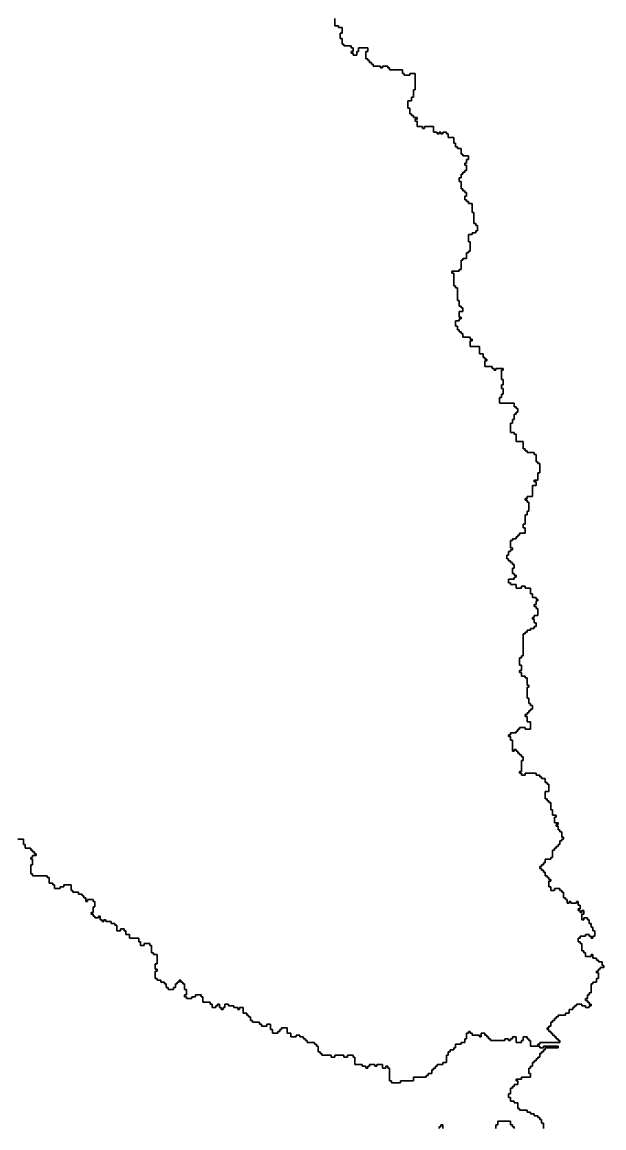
# Model space of a CAD drawing. Header units: inches. Extents: x -98695 to 376223, y 1122520 to 1501782.
# Drawn here: x 184334 to 194134, y 1212512 to 1231131 of the extents above; entities that cross this region are included whole.
import ezdxf

# ---------------------------------------------------------------- set-up
doc = ezdxf.new("R2010")
doc.units = ezdxf.units.IN
doc.header["$MEASUREMENT"] = 0
doc.layers.add('subs1', color=7, linetype='Continuous', true_color=0xc8dcf7)

msp = doc.modelspace()

# ---------------------------------------------------------------- linework, layer by layer
at = {"layer": 'subs1'}
for points in [[(189600, 1231193, 0), (189600, 1231070, 0), (189661, 1231070, 0), (189661, 1231039, 0), (189723, 1231039, 0), (189723, 1230946, 0), (189692, 1230946, 0), (189692, 1230854, 0), (189723, 1230854, 0), (189723, 1230761, 0), (189754, 1230761, 0), (189754, 1230730, 0), (189877, 1230730, 0), (189877, 1230700, 0), (189908, 1230700, 0), (189908, 1230638, 0), (189877, 1230638, 0), (189877, 1230607, 0), (189908, 1230607, 0), (189908, 1230576, 0), (189970, 1230576, 0), (189970, 1230638, 0), (190001, 1230638, 0), (190001, 1230700, 0), (190155, 1230700, 0), (190155, 1230638, 0), (190124, 1230638, 0), (190124, 1230514, 0), (190155, 1230514, 0), (190155, 1230484, 0), (190186, 1230484, 0), (190186, 1230453, 0), (190217, 1230453, 0), (190217, 1230422, 0), (190247, 1230422, 0), (190247, 1230391, 0), (190371, 1230391, 0), (190371, 1230360, 0), (190402, 1230360, 0), (190402, 1230391, 0), (190494, 1230391, 0), (190494, 1230360, 0), (190525, 1230360, 0), (190525, 1230329, 0), (190741, 1230329, 0), (190741, 1230268, 0), (190772, 1230268, 0), (190772, 1230237, 0), (190864, 1230237, 0), (190864, 1230268, 0), (190957, 1230268, 0), (190957, 1229990, 0), (190926, 1229990, 0), (190926, 1229867, 0), (190895, 1229867, 0), (190895, 1229805, 0), (190834, 1229805, 0), (190834, 1229682, 0), (190864, 1229682, 0), (190864, 1229589, 0), (190895, 1229589, 0), (190895, 1229558, 0), (190926, 1229558, 0), (190926, 1229527, 0), (190988, 1229527, 0), (190988, 1229496, 0), (190957, 1229496, 0), (190957, 1229466, 0), (190988, 1229466, 0), (190988, 1229373, 0), (191080, 1229373, 0), (191080, 1229342, 0), (191111, 1229342, 0), (191111, 1229373, 0), (191265, 1229373, 0), (191265, 1229281, 0), (191327, 1229281, 0), (191327, 1229250, 0), (191358, 1229250, 0), (191358, 1229281, 0), (191389, 1229281, 0), (191389, 1229250, 0), (191420, 1229250, 0), (191420, 1229281, 0), (191481, 1229281, 0), (191481, 1229250, 0), (191512, 1229250, 0), (191512, 1229188, 0), (191605, 1229188, 0), (191605, 1229095, 0), (191636, 1229095, 0), (191636, 1229034, 0), (191666, 1229034, 0), (191666, 1229003, 0), (191728, 1229003, 0), (191728, 1228910, 0), (191759, 1228910, 0), (191759, 1228880, 0), (191852, 1228880, 0), (191852, 1228818, 0), (191821, 1228818, 0), (191821, 1228756, 0), (191790, 1228756, 0), (191790, 1228725, 0), (191821, 1228725, 0), (191821, 1228633, 0), (191790, 1228633, 0), (191790, 1228602, 0), (191759, 1228602, 0), (191759, 1228571, 0), (191728, 1228571, 0), (191728, 1228509, 0), (191697, 1228509, 0), (191697, 1228448, 0), (191728, 1228448, 0), (191728, 1228324, 0), (191759, 1228324, 0), (191759, 1228293, 0), (191790, 1228293, 0), (191790, 1228263, 0), (191821, 1228263, 0), (191821, 1228201, 0), (191790, 1228201, 0), (191790, 1228139, 0), (191821, 1228139, 0), (191821, 1228108, 0), (191852, 1228108, 0), (191852, 1228078, 0), (191913, 1228078, 0), (191913, 1227923, 0), (191944, 1227923, 0), (191944, 1227738, 0), (191975, 1227738, 0), (191975, 1227707, 0), (192006, 1227707, 0), (192006, 1227615, 0), (191975, 1227615, 0), (191975, 1227584, 0), (191913, 1227584, 0), (191913, 1227553, 0), (191852, 1227553, 0), (191852, 1227430, 0), (191882, 1227430, 0), (191882, 1227276, 0), (191852, 1227276, 0), (191852, 1227245, 0), (191821, 1227245, 0), (191821, 1227152, 0), (191759, 1227152, 0), (191759, 1227121, 0), (191728, 1227121, 0), (191728, 1226967, 0), (191697, 1226967, 0), (191697, 1226936, 0), (191574, 1226936, 0), (191574, 1226905, 0), (191605, 1226905, 0), (191605, 1226689, 0), (191636, 1226689, 0), (191636, 1226659, 0), (191666, 1226659, 0), (191666, 1226443, 0), (191697, 1226443, 0), (191697, 1226350, 0), (191728, 1226350, 0), (191728, 1226319, 0), (191759, 1226319, 0), (191759, 1226258, 0), (191697, 1226258, 0), (191697, 1226165, 0), (191728, 1226165, 0), (191728, 1226134, 0), (191697, 1226134, 0), (191697, 1226103, 0), (191636, 1226103, 0), (191636, 1226011, 0), (191666, 1226011, 0), (191666, 1225949, 0), (191697, 1225949, 0), (191697, 1225918, 0), (191728, 1225918, 0), (191728, 1225887, 0), (191759, 1225887, 0), (191759, 1225826, 0), (191882, 1225826, 0), (191882, 1225795, 0), (191913, 1225795, 0), (191913, 1225764, 0), (191882, 1225764, 0), (191882, 1225671, 0), (192037, 1225671, 0), (192037, 1225548, 0), (192098, 1225548, 0), (192098, 1225486, 0), (192129, 1225486, 0), (192129, 1225456, 0), (192160, 1225456, 0), (192160, 1225425, 0), (192129, 1225425, 0), (192129, 1225332, 0), (192253, 1225332, 0), (192253, 1225301, 0), (192283, 1225301, 0), (192283, 1225270, 0), (192314, 1225270, 0), (192314, 1225301, 0), (192438, 1225301, 0), (192438, 1225270, 0), (192407, 1225270, 0), (192407, 1225116, 0), (192438, 1225116, 0), (192438, 1225024, 0), (192407, 1225024, 0), (192407, 1224962, 0), (192438, 1224962, 0), (192438, 1224869, 0), (192407, 1224869, 0), (192407, 1224808, 0), (192376, 1224808, 0), (192376, 1224715, 0), (192623, 1224715, 0), (192623, 1224654, 0), (192654, 1224654, 0), (192654, 1224623, 0), (192684, 1224623, 0), (192684, 1224561, 0), (192654, 1224561, 0), (192654, 1224530, 0), (192623, 1224530, 0), (192623, 1224438, 0), (192592, 1224438, 0), (192592, 1224376, 0), (192561, 1224376, 0), (192561, 1224222, 0), (192623, 1224222, 0), (192623, 1224191, 0), (192654, 1224191, 0), (192654, 1224067, 0), (192777, 1224067, 0), (192777, 1223944, 0), (192808, 1223944, 0), (192808, 1223913, 0), (192839, 1223913, 0), (192839, 1223882, 0), (192962, 1223882, 0), (192962, 1223852, 0), (192993, 1223852, 0), (192993, 1223728, 0), (193024, 1223728, 0), (193024, 1223697, 0), (193055, 1223697, 0), (193055, 1223543, 0), (193024, 1223543, 0), (193024, 1223420, 0), (192962, 1223420, 0), (192962, 1223389, 0), (192993, 1223389, 0), (192993, 1223327, 0), (192931, 1223327, 0), (192931, 1223142, 0), (192839, 1223142, 0), (192839, 1223111, 0), (192808, 1223111, 0), (192808, 1223080, 0), (192839, 1223080, 0), (192839, 1223049, 0), (192869, 1223049, 0), (192869, 1222895, 0), (192839, 1222895, 0), (192839, 1222834, 0), (192808, 1222834, 0), (192808, 1222679, 0), (192777, 1222679, 0), (192777, 1222618, 0), (192808, 1222618, 0), (192808, 1222525, 0), (192715, 1222525, 0), (192715, 1222494, 0), (192684, 1222494, 0), (192684, 1222463, 0), (192654, 1222463, 0), (192654, 1222433, 0), (192592, 1222433, 0), (192592, 1222402, 0), (192561, 1222402, 0), (192561, 1222278, 0), (192592, 1222278, 0), (192592, 1222247, 0), (192561, 1222247, 0), (192561, 1222217, 0), (192530, 1222217, 0), (192530, 1222155, 0), (192499, 1222155, 0), (192499, 1222093, 0), (192530, 1222093, 0), (192530, 1222062, 0), (192561, 1222062, 0), (192561, 1222032, 0), (192592, 1222032, 0), (192592, 1222001, 0), (192623, 1222001, 0), (192623, 1221939, 0), (192592, 1221939, 0), (192592, 1221846, 0), (192623, 1221846, 0), (192623, 1221816, 0), (192654, 1221816, 0), (192654, 1221785, 0), (192623, 1221785, 0), (192623, 1221754, 0), (192530, 1221754, 0), (192530, 1221692, 0), (192561, 1221692, 0), (192561, 1221661, 0), (192654, 1221661, 0), (192654, 1221600, 0), (192746, 1221600, 0), (192746, 1221631, 0), (192808, 1221631, 0), (192808, 1221600, 0), (192900, 1221600, 0), (192900, 1221507, 0), (192931, 1221507, 0), (192931, 1221445, 0), (192993, 1221445, 0), (192993, 1221415, 0), (193024, 1221415, 0), (193024, 1221384, 0), (192993, 1221384, 0), (192993, 1221322, 0), (192962, 1221322, 0), (192962, 1221291, 0), (192993, 1221291, 0), (192993, 1221260, 0), (193024, 1221260, 0), (193024, 1221137, 0), (192962, 1221137, 0), (192962, 1221106, 0), (192931, 1221106, 0), (192931, 1221075, 0), (192962, 1221075, 0), (192962, 1221014, 0), (192993, 1221014, 0), (192993, 1220952, 0), (192962, 1220952, 0), (192962, 1220921, 0), (192900, 1220921, 0), (192900, 1220890, 0), (192839, 1220890, 0), (192839, 1220859, 0), (192808, 1220859, 0), (192808, 1220829, 0), (192777, 1220829, 0), (192777, 1220458, 0), (192746, 1220458, 0), (192746, 1220428, 0), (192715, 1220428, 0), (192715, 1220304, 0), (192746, 1220304, 0), (192746, 1220212, 0), (192715, 1220212, 0), (192715, 1220181, 0), (192746, 1220181, 0), (192746, 1220119, 0), (192808, 1220119, 0), (192808, 1220088, 0), (192839, 1220088, 0), (192839, 1219965, 0), (192869, 1219965, 0), (192869, 1219934, 0), (192839, 1219934, 0), (192839, 1219749, 0), (192869, 1219749, 0), (192869, 1219656, 0), (192900, 1219656, 0), (192900, 1219626, 0), (192931, 1219626, 0), (192931, 1219564, 0), (192900, 1219564, 0), (192900, 1219533, 0), (192869, 1219533, 0), (192869, 1219502, 0), (192839, 1219502, 0), (192839, 1219471, 0), (192808, 1219471, 0), (192808, 1219440, 0), (192839, 1219440, 0), (192839, 1219348, 0), (192900, 1219348, 0), (192900, 1219224, 0), (192808, 1219224, 0), (192808, 1219255, 0), (192715, 1219255, 0), (192715, 1219224, 0), (192684, 1219224, 0), (192684, 1219194, 0), (192654, 1219194, 0), (192654, 1219163, 0), (192561, 1219163, 0), (192561, 1219132, 0), (192530, 1219132, 0), (192530, 1219101, 0), (192561, 1219101, 0), (192561, 1219039, 0), (192592, 1219039, 0), (192592, 1218854, 0), (192623, 1218854, 0), (192623, 1218885, 0), (192654, 1218885, 0), (192654, 1218854, 0), (192684, 1218854, 0), (192684, 1218823, 0), (192715, 1218823, 0), (192715, 1218793, 0), (192746, 1218793, 0), (192746, 1218762, 0), (192777, 1218762, 0), (192777, 1218700, 0), (192746, 1218700, 0), (192746, 1218515, 0), (192715, 1218515, 0), (192715, 1218484, 0), (192746, 1218484, 0), (192746, 1218453, 0), (192808, 1218453, 0), (192808, 1218484, 0), (192993, 1218484, 0), (192993, 1218453, 0), (193055, 1218453, 0), (193055, 1218422, 0), (193085, 1218422, 0), (193085, 1218392, 0), (193147, 1218392, 0), (193147, 1218330, 0), (193178, 1218330, 0), (193178, 1218299, 0), (193209, 1218299, 0), (193209, 1218176, 0), (193147, 1218176, 0), (193147, 1218052, 0), (193178, 1218052, 0), (193178, 1218021, 0), (193209, 1218021, 0), (193209, 1217991, 0), (193240, 1217991, 0), (193240, 1217867, 0), (193270, 1217867, 0), (193270, 1217775, 0), (193332, 1217775, 0), (193332, 1217744, 0), (193301, 1217744, 0), (193301, 1217651, 0), (193363, 1217651, 0), (193363, 1217620, 0), (193332, 1217620, 0), (193332, 1217590, 0), (193363, 1217590, 0), (193363, 1217528, 0), (193394, 1217528, 0), (193394, 1217497, 0), (193425, 1217497, 0), (193425, 1217405, 0), (193456, 1217405, 0), (193456, 1217374, 0), (193425, 1217374, 0), (193425, 1217343, 0), (193394, 1217343, 0), (193394, 1217281, 0), (193363, 1217281, 0), (193363, 1217250, 0), (193332, 1217250, 0), (193332, 1217219, 0), (193301, 1217219, 0), (193301, 1217189, 0), (193270, 1217189, 0), (193270, 1217065, 0), (193240, 1217065, 0), (193240, 1217034, 0), (193147, 1217034, 0), (193147, 1216973, 0), (193116, 1216973, 0), (193116, 1216942, 0), (193085, 1216942, 0), (193085, 1216911, 0), (193055, 1216911, 0), (193055, 1216880, 0), (193085, 1216880, 0), (193085, 1216849, 0), (193116, 1216849, 0), (193116, 1216818, 0), (193147, 1216818, 0), (193147, 1216757, 0), (193178, 1216757, 0), (193178, 1216726, 0), (193209, 1216726, 0), (193209, 1216695, 0), (193240, 1216695, 0), (193240, 1216664, 0), (193209, 1216664, 0), (193209, 1216572, 0), (193240, 1216572, 0), (193240, 1216510, 0), (193301, 1216510, 0), (193301, 1216541, 0), (193394, 1216541, 0), (193394, 1216510, 0), (193425, 1216510, 0), (193425, 1216479, 0), (193456, 1216479, 0), (193456, 1216387, 0), (193486, 1216387, 0), (193486, 1216356, 0), (193517, 1216356, 0), (193517, 1216294, 0), (193548, 1216294, 0), (193548, 1216325, 0), (193579, 1216325, 0), (193579, 1216294, 0), (193671, 1216294, 0), (193671, 1216325, 0), (193702, 1216325, 0), (193702, 1216263, 0), (193733, 1216263, 0), (193733, 1216202, 0), (193702, 1216202, 0), (193702, 1216171, 0), (193733, 1216171, 0), (193733, 1216140, 0), (193764, 1216140, 0), (193764, 1216171, 0), (193795, 1216171, 0), (193795, 1216109, 0), (193764, 1216109, 0), (193764, 1216016, 0), (193795, 1216016, 0), (193795, 1216047, 0), (193857, 1216047, 0), (193857, 1216016, 0), (193887, 1216016, 0), (193887, 1215955, 0), (193918, 1215955, 0), (193918, 1215893, 0), (193949, 1215893, 0), (193949, 1215831, 0), (193980, 1215831, 0), (193980, 1215739, 0), (193949, 1215739, 0), (193949, 1215708, 0), (193918, 1215708, 0), (193918, 1215739, 0), (193887, 1215739, 0), (193887, 1215770, 0), (193826, 1215770, 0), (193826, 1215739, 0), (193733, 1215739, 0), (193733, 1215708, 0), (193702, 1215708, 0), (193702, 1215646, 0), (193733, 1215646, 0), (193733, 1215615, 0), (193764, 1215615, 0), (193764, 1215492, 0), (193795, 1215492, 0), (193795, 1215461, 0), (193826, 1215461, 0), (193826, 1215399, 0), (193918, 1215399, 0), (193918, 1215430, 0), (193949, 1215430, 0), (193949, 1215369, 0), (194011, 1215369, 0), (194011, 1215338, 0), (194042, 1215338, 0), (194042, 1215307, 0), (194103, 1215307, 0), (194103, 1215245, 0), (194134, 1215245, 0), (194134, 1215214, 0), (194073, 1215214, 0), (194073, 1215184, 0), (194042, 1215184, 0), (194042, 1215153, 0), (194011, 1215153, 0), (194011, 1215122, 0), (194042, 1215122, 0), (194042, 1215029, 0), (194011, 1215029, 0), (194011, 1214968, 0), (193949, 1214968, 0), (193949, 1214937, 0), (193918, 1214937, 0), (193918, 1214783, 0), (193887, 1214783, 0), (193887, 1214752, 0), (193857, 1214752, 0), (193857, 1214690, 0), (193826, 1214690, 0), (193826, 1214659, 0), (193857, 1214659, 0), (193857, 1214628, 0), (193887, 1214628, 0), (193887, 1214597, 0), (193918, 1214597, 0), (193918, 1214567, 0), (193887, 1214567, 0), (193887, 1214536, 0), (193826, 1214536, 0), (193826, 1214567, 0), (193764, 1214567, 0), (193764, 1214597, 0), (193671, 1214597, 0), (193671, 1214567, 0), (193641, 1214567, 0), (193641, 1214536, 0), (193610, 1214536, 0), (193610, 1214505, 0), (193548, 1214505, 0), (193548, 1214443, 0), (193486, 1214443, 0), (193486, 1214412, 0), (193363, 1214412, 0), (193363, 1214382, 0), (193332, 1214382, 0), (193332, 1214351, 0), (193301, 1214351, 0), (193301, 1214320, 0), (193270, 1214320, 0), (193270, 1214289, 0), (193240, 1214289, 0), (193240, 1214227, 0), (193209, 1214227, 0), (193209, 1214196, 0), (193178, 1214196, 0), (193178, 1214166, 0), (193209, 1214166, 0), (193209, 1214135, 0), (193240, 1214135, 0), (193240, 1214104, 0), (193270, 1214104, 0), (193270, 1214073, 0), (193301, 1214073, 0), (193301, 1214042, 0), (193332, 1214042, 0), (193332, 1214011, 0), (193363, 1214011, 0), (193363, 1213981, 0), (193394, 1213981, 0), (193394, 1213950, 0), (193055, 1213950, 0), (193055, 1213919, 0), (193024, 1213919, 0), (193024, 1213888, 0), (192900, 1213888, 0), (192900, 1213981, 0), (192869, 1213981, 0), (192869, 1214011, 0), (192839, 1214011, 0), (192839, 1214042, 0), (192777, 1214042, 0), (192777, 1213981, 0), (192746, 1213981, 0), (192746, 1213950, 0), (192654, 1213950, 0), (192654, 1214042, 0), (192592, 1214042, 0), (192592, 1214011, 0), (192561, 1214011, 0), (192561, 1213981, 0), (192530, 1213981, 0), (192530, 1214011, 0), (192468, 1214011, 0), (192468, 1213981, 0), (192222, 1213981, 0), (192222, 1214011, 0), (192191, 1214011, 0), (192191, 1214042, 0), (192160, 1214042, 0), (192160, 1214073, 0), (192129, 1214073, 0), (192129, 1214104, 0), (192067, 1214104, 0), (192067, 1214042, 0), (192037, 1214042, 0), (192037, 1214073, 0), (191913, 1214073, 0), (191913, 1214104, 0), (191882, 1214104, 0), (191882, 1214135, 0), (191852, 1214135, 0), (191852, 1214104, 0), (191821, 1214104, 0), (191821, 1214011, 0), (191790, 1214011, 0), (191790, 1213950, 0), (191728, 1213950, 0), (191728, 1213919, 0), (191636, 1213919, 0), (191636, 1213857, 0), (191605, 1213857, 0), (191605, 1213826, 0), (191543, 1213826, 0), (191543, 1213795, 0), (191512, 1213795, 0), (191512, 1213734, 0), (191481, 1213734, 0), (191481, 1213610, 0), (191420, 1213610, 0), (191420, 1213580, 0), (191327, 1213580, 0), (191327, 1213549, 0), (191296, 1213549, 0), (191296, 1213518, 0), (191265, 1213518, 0), (191265, 1213487, 0), (191235, 1213487, 0), (191235, 1213425, 0), (191173, 1213425, 0), (191173, 1213394, 0), (191142, 1213394, 0), (191142, 1213364, 0), (190926, 1213364, 0), (190926, 1213302, 0), (190710, 1213302, 0), (190710, 1213271, 0), (190556, 1213271, 0), (190556, 1213302, 0), (190525, 1213302, 0), (190525, 1213518, 0), (190494, 1213518, 0), (190494, 1213549, 0), (190463, 1213549, 0), (190463, 1213518, 0), (190402, 1213518, 0), (190402, 1213580, 0), (190309, 1213580, 0), (190309, 1213549, 0), (190278, 1213549, 0), (190278, 1213580, 0), (190186, 1213580, 0), (190186, 1213549, 0), (190155, 1213549, 0), (190155, 1213518, 0), (190124, 1213518, 0), (190124, 1213549, 0), (190062, 1213549, 0), (190062, 1213580, 0), (189939, 1213580, 0), (189939, 1213703, 0), (189908, 1213703, 0), (189908, 1213734, 0), (189816, 1213734, 0), (189816, 1213703, 0), (189754, 1213703, 0), (189754, 1213734, 0), (189600, 1213734, 0), (189600, 1213703, 0), (189538, 1213703, 0), (189538, 1213734, 0), (189384, 1213734, 0), (189384, 1213765, 0), (189353, 1213765, 0), (189353, 1213795, 0), (189322, 1213795, 0), (189322, 1213888, 0), (189291, 1213888, 0), (189291, 1213919, 0), (189260, 1213919, 0), (189260, 1213950, 0), (189137, 1213950, 0), (189137, 1213981, 0), (189106, 1213981, 0), (189106, 1214011, 0), (189075, 1214011, 0), (189075, 1214042, 0), (189014, 1214042, 0), (189014, 1214073, 0), (188952, 1214073, 0), (188952, 1214042, 0), (188859, 1214042, 0), (188859, 1214104, 0), (188798, 1214104, 0), (188798, 1214196, 0), (188705, 1214196, 0), (188705, 1214166, 0), (188674, 1214166, 0), (188674, 1214135, 0), (188643, 1214135, 0), (188643, 1214104, 0), (188551, 1214104, 0), (188551, 1214166, 0), (188520, 1214166, 0), (188520, 1214258, 0), (188458, 1214258, 0), (188458, 1214227, 0), (188366, 1214227, 0), (188366, 1214258, 0), (188335, 1214258, 0), (188335, 1214289, 0), (188212, 1214289, 0), (188212, 1214320, 0), (188181, 1214320, 0), (188181, 1214382, 0), (188150, 1214382, 0), (188150, 1214412, 0), (188119, 1214412, 0), (188119, 1214443, 0), (188057, 1214443, 0), (188057, 1214536, 0), (187996, 1214536, 0), (187996, 1214505, 0), (187965, 1214505, 0), (187965, 1214536, 0), (187903, 1214536, 0), (187903, 1214567, 0), (187811, 1214567, 0), (187811, 1214597, 0), (187749, 1214597, 0), (187749, 1214536, 0), (187718, 1214536, 0), (187718, 1214505, 0), (187687, 1214505, 0), (187687, 1214536, 0), (187656, 1214536, 0), (187656, 1214597, 0), (187626, 1214597, 0), (187626, 1214567, 0), (187595, 1214567, 0), (187595, 1214536, 0), (187533, 1214536, 0), (187533, 1214597, 0), (187502, 1214597, 0), (187502, 1214628, 0), (187379, 1214628, 0), (187379, 1214721, 0), (187348, 1214721, 0), (187348, 1214752, 0), (187255, 1214752, 0), (187255, 1214721, 0), (187194, 1214721, 0), (187194, 1214690, 0), (187101, 1214690, 0), (187101, 1214721, 0), (187070, 1214721, 0), (187070, 1214752, 0), (187101, 1214752, 0), (187101, 1214844, 0), (187070, 1214844, 0), (187070, 1214937, 0), (187039, 1214937, 0), (187039, 1214968, 0), (187009, 1214968, 0), (187009, 1214998, 0), (186978, 1214998, 0), (186978, 1214968, 0), (186947, 1214968, 0), (186947, 1214937, 0), (186916, 1214937, 0), (186916, 1214875, 0), (186885, 1214875, 0), (186885, 1214844, 0), (186793, 1214844, 0), (186793, 1214875, 0), (186762, 1214875, 0), (186762, 1214937, 0), (186731, 1214937, 0), (186731, 1214968, 0), (186669, 1214968, 0), (186669, 1214998, 0), (186608, 1214998, 0), (186608, 1215029, 0), (186577, 1215029, 0), (186577, 1215153, 0), (186608, 1215153, 0), (186608, 1215184, 0), (186577, 1215184, 0), (186577, 1215276, 0), (186608, 1215276, 0), (186608, 1215430, 0), (186546, 1215430, 0), (186546, 1215461, 0), (186515, 1215461, 0), (186515, 1215585, 0), (186484, 1215585, 0), (186484, 1215615, 0), (186392, 1215615, 0), (186392, 1215585, 0), (186330, 1215585, 0), (186330, 1215646, 0), (186299, 1215646, 0), (186299, 1215708, 0), (186145, 1215708, 0), (186145, 1215770, 0), (186083, 1215770, 0), (186083, 1215831, 0), (186052, 1215831, 0), (186052, 1215862, 0), (185991, 1215862, 0), (185991, 1215831, 0), (185929, 1215831, 0), (185929, 1215924, 0), (185898, 1215924, 0), (185898, 1215955, 0), (185836, 1215955, 0), (185836, 1215986, 0), (185744, 1215986, 0), (185744, 1216016, 0), (185713, 1216016, 0), (185713, 1215986, 0), (185682, 1215986, 0), (185682, 1216016, 0), (185651, 1216016, 0), (185651, 1216078, 0), (185620, 1216078, 0), (185620, 1216047, 0), (185559, 1216047, 0), (185559, 1216078, 0), (185528, 1216078, 0), (185528, 1216109, 0), (185497, 1216109, 0), (185497, 1216140, 0), (185528, 1216140, 0), (185528, 1216232, 0), (185559, 1216232, 0), (185559, 1216325, 0), (185528, 1216325, 0), (185528, 1216356, 0), (185435, 1216356, 0), (185435, 1216325, 0), (185405, 1216325, 0), (185405, 1216387, 0), (185374, 1216387, 0), (185374, 1216417, 0), (185343, 1216417, 0), (185343, 1216448, 0), (185281, 1216448, 0), (185281, 1216479, 0), (185189, 1216479, 0), (185189, 1216510, 0), (185158, 1216510, 0), (185158, 1216603, 0), (185034, 1216603, 0), (185034, 1216572, 0), (184973, 1216572, 0), (184973, 1216541, 0), (184880, 1216541, 0), (184880, 1216603, 0), (184849, 1216603, 0), (184849, 1216633, 0), (184788, 1216633, 0), (184788, 1216726, 0), (184757, 1216726, 0), (184757, 1216757, 0), (184510, 1216757, 0), (184510, 1216788, 0), (184479, 1216788, 0), (184479, 1216942, 0), (184510, 1216942, 0), (184510, 1217034, 0), (184479, 1217034, 0), (184479, 1217065, 0), (184510, 1217065, 0), (184510, 1217096, 0), (184572, 1217096, 0), (184572, 1217127, 0), (184541, 1217127, 0), (184541, 1217158, 0), (184510, 1217158, 0), (184510, 1217189, 0), (184479, 1217189, 0), (184479, 1217219, 0), (184387, 1217219, 0), (184387, 1217281, 0), (184356, 1217281, 0), (184356, 1217374, 0), (184263, 1217374, 0)], [(193116, 1212500, 0), (193116, 1212592, 0), (193085, 1212592, 0), (193085, 1212654, 0), (193055, 1212654, 0), (193055, 1212685, 0), (193024, 1212685, 0), (193024, 1212716, 0), (192962, 1212716, 0), (192962, 1212747, 0), (192900, 1212747, 0), (192900, 1212778, 0), (192839, 1212778, 0), (192839, 1212808, 0), (192715, 1212808, 0), (192715, 1212839, 0), (192684, 1212839, 0), (192684, 1212932, 0), (192623, 1212932, 0), (192623, 1212963, 0), (192561, 1212963, 0), (192561, 1213024, 0), (192530, 1213024, 0), (192530, 1213086, 0), (192561, 1213086, 0), (192561, 1213179, 0), (192592, 1213179, 0), (192592, 1213209, 0), (192623, 1213209, 0), (192623, 1213240, 0), (192684, 1213240, 0), (192684, 1213302, 0), (192654, 1213302, 0), (192654, 1213333, 0), (192746, 1213333, 0), (192746, 1213364, 0), (192900, 1213364, 0), (192900, 1213425, 0), (192869, 1213425, 0), (192869, 1213518, 0), (192900, 1213518, 0), (192900, 1213549, 0), (192931, 1213549, 0), (192931, 1213610, 0), (192962, 1213610, 0), (192962, 1213641, 0), (192993, 1213641, 0), (192993, 1213672, 0), (193024, 1213672, 0), (193024, 1213703, 0), (193055, 1213703, 0), (193055, 1213765, 0), (193085, 1213765, 0), (193085, 1213795, 0), (193116, 1213795, 0), (193116, 1213826, 0), (193147, 1213826, 0), (193147, 1213857, 0), (193363, 1213857, 0), (193363, 1213888, 0), (193116, 1213888, 0), (193116, 1213857, 0), (193055, 1213857, 0), (193055, 1213888, 0), (193024, 1213888, 0), (193024, 1213919, 0), (193055, 1213919, 0), (193055, 1213950, 0), (193394, 1213950, 0), (193394, 1213981, 0), (193363, 1213981, 0), (193363, 1214011, 0), (193332, 1214011, 0), (193332, 1214042, 0), (193301, 1214042, 0), (193301, 1214073, 0), (193270, 1214073, 0), (193270, 1214104, 0), (193240, 1214104, 0), (193240, 1214135, 0), (193209, 1214135, 0), (193209, 1214166, 0), (193178, 1214166, 0), (193178, 1214196, 0), (193209, 1214196, 0), (193209, 1214227, 0), (193240, 1214227, 0), (193240, 1214289, 0), (193270, 1214289, 0), (193270, 1214320, 0), (193301, 1214320, 0), (193301, 1214351, 0), (193332, 1214351, 0), (193332, 1214382, 0), (193363, 1214382, 0), (193363, 1214412, 0), (193486, 1214412, 0), (193486, 1214443, 0), (193548, 1214443, 0), (193548, 1214505, 0), (193610, 1214505, 0), (193610, 1214536, 0), (193641, 1214536, 0), (193641, 1214567, 0), (193671, 1214567, 0), (193671, 1214597, 0), (193764, 1214597, 0), (193764, 1214567, 0), (193826, 1214567, 0), (193826, 1214536, 0), (193887, 1214536, 0), (193887, 1214567, 0), (193918, 1214567, 0), (193918, 1214597, 0), (193887, 1214597, 0), (193887, 1214628, 0), (193857, 1214628, 0), (193857, 1214659, 0), (193826, 1214659, 0), (193826, 1214690, 0), (193857, 1214690, 0), (193857, 1214752, 0), (193887, 1214752, 0), (193887, 1214783, 0), (193918, 1214783, 0), (193918, 1214937, 0), (193949, 1214937, 0), (193949, 1214968, 0), (194011, 1214968, 0), (194011, 1215029, 0), (194042, 1215029, 0), (194042, 1215122, 0), (194011, 1215122, 0), (194011, 1215153, 0), (194042, 1215153, 0), (194042, 1215184, 0), (194073, 1215184, 0), (194073, 1215214, 0), (194134, 1215214, 0), (194134, 1215245, 0), (194103, 1215245, 0), (194103, 1215307, 0), (194042, 1215307, 0), (194042, 1215338, 0), (194011, 1215338, 0), (194011, 1215369, 0), (193949, 1215369, 0), (193949, 1215430, 0), (193918, 1215430, 0), (193918, 1215399, 0), (193826, 1215399, 0), (193826, 1215461, 0), (193795, 1215461, 0), (193795, 1215492, 0), (193764, 1215492, 0), (193764, 1215615, 0), (193733, 1215615, 0), (193733, 1215646, 0), (193702, 1215646, 0), (193702, 1215708, 0), (193733, 1215708, 0), (193733, 1215739, 0), (193826, 1215739, 0), (193826, 1215770, 0), (193887, 1215770, 0), (193887, 1215739, 0), (193918, 1215739, 0), (193918, 1215708, 0), (193949, 1215708, 0), (193949, 1215739, 0), (193980, 1215739, 0), (193980, 1215831, 0), (193949, 1215831, 0), (193949, 1215893, 0), (193918, 1215893, 0), (193918, 1215955, 0), (193887, 1215955, 0), (193887, 1216016, 0), (193857, 1216016, 0), (193857, 1216047, 0), (193795, 1216047, 0), (193795, 1216016, 0), (193764, 1216016, 0), (193764, 1216109, 0), (193795, 1216109, 0), (193795, 1216171, 0), (193764, 1216171, 0), (193764, 1216140, 0), (193733, 1216140, 0), (193733, 1216171, 0), (193702, 1216171, 0), (193702, 1216202, 0), (193733, 1216202, 0), (193733, 1216263, 0), (193702, 1216263, 0), (193702, 1216325, 0), (193671, 1216325, 0), (193671, 1216294, 0), (193579, 1216294, 0), (193579, 1216325, 0), (193548, 1216325, 0), (193548, 1216294, 0), (193517, 1216294, 0), (193517, 1216356, 0), (193486, 1216356, 0), (193486, 1216387, 0), (193456, 1216387, 0), (193456, 1216479, 0), (193425, 1216479, 0), (193425, 1216510, 0), (193394, 1216510, 0), (193394, 1216541, 0), (193301, 1216541, 0), (193301, 1216510, 0), (193240, 1216510, 0), (193240, 1216572, 0), (193209, 1216572, 0), (193209, 1216664, 0), (193240, 1216664, 0), (193240, 1216695, 0), (193209, 1216695, 0), (193209, 1216726, 0), (193178, 1216726, 0), (193178, 1216757, 0), (193147, 1216757, 0), (193147, 1216818, 0), (193116, 1216818, 0), (193116, 1216849, 0), (193085, 1216849, 0), (193085, 1216880, 0), (193055, 1216880, 0), (193055, 1216911, 0), (193085, 1216911, 0), (193085, 1216942, 0), (193116, 1216942, 0), (193116, 1216973, 0), (193147, 1216973, 0), (193147, 1217034, 0), (193240, 1217034, 0), (193240, 1217065, 0), (193270, 1217065, 0), (193270, 1217189, 0), (193301, 1217189, 0), (193301, 1217219, 0), (193332, 1217219, 0), (193332, 1217250, 0), (193363, 1217250, 0), (193363, 1217281, 0), (193394, 1217281, 0), (193394, 1217343, 0), (193425, 1217343, 0), (193425, 1217374, 0), (193456, 1217374, 0), (193456, 1217405, 0), (193425, 1217405, 0), (193425, 1217497, 0), (193394, 1217497, 0), (193394, 1217528, 0), (193363, 1217528, 0), (193363, 1217590, 0), (193332, 1217590, 0), (193332, 1217620, 0), (193363, 1217620, 0), (193363, 1217651, 0), (193301, 1217651, 0), (193301, 1217744, 0), (193332, 1217744, 0), (193332, 1217775, 0), (193270, 1217775, 0), (193270, 1217867, 0), (193240, 1217867, 0), (193240, 1217991, 0), (193209, 1217991, 0), (193209, 1218021, 0), (193178, 1218021, 0), (193178, 1218052, 0), (193147, 1218052, 0), (193147, 1218176, 0), (193209, 1218176, 0), (193209, 1218299, 0), (193178, 1218299, 0), (193178, 1218330, 0), (193147, 1218330, 0), (193147, 1218392, 0), (193085, 1218392, 0), (193085, 1218422, 0), (193055, 1218422, 0), (193055, 1218453, 0), (192993, 1218453, 0), (192993, 1218484, 0), (192808, 1218484, 0), (192808, 1218453, 0), (192746, 1218453, 0), (192746, 1218484, 0), (192715, 1218484, 0), (192715, 1218515, 0), (192746, 1218515, 0), (192746, 1218700, 0), (192777, 1218700, 0), (192777, 1218762, 0), (192746, 1218762, 0), (192746, 1218793, 0), (192715, 1218793, 0), (192715, 1218823, 0), (192684, 1218823, 0), (192684, 1218854, 0), (192654, 1218854, 0), (192654, 1218885, 0), (192623, 1218885, 0), (192623, 1218854, 0), (192592, 1218854, 0), (192592, 1219039, 0), (192561, 1219039, 0), (192561, 1219101, 0), (192530, 1219101, 0), (192530, 1219132, 0), (192561, 1219132, 0), (192561, 1219163, 0), (192654, 1219163, 0), (192654, 1219194, 0), (192684, 1219194, 0), (192684, 1219224, 0), (192715, 1219224, 0), (192715, 1219255, 0), (192808, 1219255, 0), (192808, 1219224, 0), (192900, 1219224, 0), (192900, 1219348, 0), (192839, 1219348, 0), (192839, 1219440, 0), (192808, 1219440, 0), (192808, 1219471, 0), (192839, 1219471, 0), (192839, 1219502, 0), (192869, 1219502, 0), (192869, 1219533, 0), (192900, 1219533, 0), (192900, 1219564, 0), (192931, 1219564, 0), (192931, 1219626, 0), (192900, 1219626, 0), (192900, 1219656, 0), (192869, 1219656, 0), (192869, 1219749, 0), (192839, 1219749, 0), (192839, 1219934, 0), (192869, 1219934, 0), (192869, 1219965, 0), (192839, 1219965, 0), (192839, 1220088, 0), (192808, 1220088, 0), (192808, 1220119, 0), (192746, 1220119, 0), (192746, 1220181, 0), (192715, 1220181, 0), (192715, 1220212, 0), (192746, 1220212, 0), (192746, 1220304, 0), (192715, 1220304, 0), (192715, 1220428, 0), (192746, 1220428, 0), (192746, 1220458, 0), (192777, 1220458, 0), (192777, 1220829, 0), (192808, 1220829, 0), (192808, 1220859, 0), (192839, 1220859, 0), (192839, 1220890, 0), (192900, 1220890, 0), (192900, 1220921, 0), (192962, 1220921, 0), (192962, 1220952, 0), (192993, 1220952, 0), (192993, 1221014, 0), (192962, 1221014, 0), (192962, 1221075, 0), (192931, 1221075, 0), (192931, 1221106, 0), (192962, 1221106, 0), (192962, 1221137, 0), (193024, 1221137, 0), (193024, 1221260, 0), (192993, 1221260, 0), (192993, 1221291, 0), (192962, 1221291, 0), (192962, 1221322, 0), (192993, 1221322, 0), (192993, 1221384, 0), (193024, 1221384, 0), (193024, 1221415, 0), (192993, 1221415, 0), (192993, 1221445, 0), (192931, 1221445, 0), (192931, 1221507, 0), (192900, 1221507, 0), (192900, 1221600, 0), (192808, 1221600, 0), (192808, 1221631, 0), (192746, 1221631, 0), (192746, 1221600, 0), (192654, 1221600, 0), (192654, 1221661, 0), (192561, 1221661, 0), (192561, 1221692, 0), (192530, 1221692, 0), (192530, 1221754, 0), (192623, 1221754, 0), (192623, 1221785, 0), (192654, 1221785, 0), (192654, 1221816, 0), (192623, 1221816, 0), (192623, 1221846, 0), (192592, 1221846, 0), (192592, 1221939, 0), (192623, 1221939, 0), (192623, 1222001, 0), (192592, 1222001, 0), (192592, 1222032, 0), (192561, 1222032, 0), (192561, 1222062, 0), (192530, 1222062, 0), (192530, 1222093, 0), (192499, 1222093, 0), (192499, 1222155, 0), (192530, 1222155, 0), (192530, 1222217, 0), (192561, 1222217, 0), (192561, 1222247, 0), (192592, 1222247, 0), (192592, 1222278, 0), (192561, 1222278, 0), (192561, 1222402, 0), (192592, 1222402, 0), (192592, 1222433, 0), (192654, 1222433, 0), (192654, 1222463, 0), (192684, 1222463, 0), (192684, 1222494, 0), (192715, 1222494, 0), (192715, 1222525, 0), (192808, 1222525, 0), (192808, 1222618, 0), (192777, 1222618, 0), (192777, 1222679, 0), (192808, 1222679, 0), (192808, 1222834, 0), (192839, 1222834, 0), (192839, 1222895, 0), (192869, 1222895, 0), (192869, 1223049, 0), (192839, 1223049, 0), (192839, 1223080, 0), (192808, 1223080, 0), (192808, 1223111, 0), (192839, 1223111, 0), (192839, 1223142, 0), (192931, 1223142, 0), (192931, 1223327, 0), (192993, 1223327, 0), (192993, 1223389, 0), (192962, 1223389, 0), (192962, 1223420, 0), (193024, 1223420, 0), (193024, 1223543, 0), (193055, 1223543, 0), (193055, 1223697, 0), (193024, 1223697, 0), (193024, 1223728, 0), (192993, 1223728, 0), (192993, 1223852, 0), (192962, 1223852, 0), (192962, 1223882, 0), (192839, 1223882, 0), (192839, 1223913, 0), (192808, 1223913, 0), (192808, 1223944, 0), (192777, 1223944, 0), (192777, 1224067, 0), (192654, 1224067, 0), (192654, 1224191, 0), (192623, 1224191, 0), (192623, 1224222, 0), (192561, 1224222, 0), (192561, 1224376, 0), (192592, 1224376, 0), (192592, 1224438, 0), (192623, 1224438, 0), (192623, 1224530, 0), (192654, 1224530, 0), (192654, 1224561, 0), (192684, 1224561, 0), (192684, 1224623, 0), (192654, 1224623, 0), (192654, 1224654, 0), (192623, 1224654, 0), (192623, 1224715, 0), (192376, 1224715, 0), (192376, 1224808, 0), (192407, 1224808, 0), (192407, 1224869, 0), (192438, 1224869, 0), (192438, 1224962, 0), (192407, 1224962, 0), (192407, 1225024, 0), (192438, 1225024, 0), (192438, 1225116, 0), (192407, 1225116, 0), (192407, 1225270, 0), (192438, 1225270, 0), (192438, 1225301, 0), (192314, 1225301, 0), (192314, 1225270, 0), (192283, 1225270, 0), (192283, 1225301, 0), (192253, 1225301, 0), (192253, 1225332, 0), (192129, 1225332, 0), (192129, 1225425, 0), (192160, 1225425, 0), (192160, 1225456, 0), (192129, 1225456, 0), (192129, 1225486, 0), (192098, 1225486, 0), (192098, 1225548, 0), (192037, 1225548, 0), (192037, 1225671, 0), (191882, 1225671, 0), (191882, 1225764, 0), (191913, 1225764, 0), (191913, 1225795, 0), (191882, 1225795, 0), (191882, 1225826, 0), (191759, 1225826, 0), (191759, 1225887, 0), (191728, 1225887, 0), (191728, 1225918, 0), (191697, 1225918, 0), (191697, 1225949, 0), (191666, 1225949, 0), (191666, 1226011, 0), (191636, 1226011, 0), (191636, 1226103, 0), (191697, 1226103, 0), (191697, 1226134, 0), (191728, 1226134, 0), (191728, 1226165, 0), (191697, 1226165, 0), (191697, 1226258, 0), (191759, 1226258, 0), (191759, 1226319, 0), (191728, 1226319, 0), (191728, 1226350, 0), (191697, 1226350, 0), (191697, 1226443, 0), (191666, 1226443, 0), (191666, 1226659, 0), (191636, 1226659, 0), (191636, 1226689, 0), (191605, 1226689, 0), (191605, 1226905, 0), (191574, 1226905, 0), (191574, 1226936, 0), (191697, 1226936, 0), (191697, 1226967, 0), (191728, 1226967, 0), (191728, 1227121, 0), (191759, 1227121, 0), (191759, 1227152, 0), (191821, 1227152, 0), (191821, 1227245, 0), (191852, 1227245, 0), (191852, 1227276, 0), (191882, 1227276, 0), (191882, 1227430, 0), (191852, 1227430, 0), (191852, 1227553, 0), (191913, 1227553, 0), (191913, 1227584, 0), (191975, 1227584, 0), (191975, 1227615, 0), (192006, 1227615, 0), (192006, 1227707, 0), (191975, 1227707, 0), (191975, 1227738, 0), (191944, 1227738, 0), (191944, 1227923, 0), (191913, 1227923, 0), (191913, 1228078, 0), (191852, 1228078, 0), (191852, 1228108, 0), (191821, 1228108, 0), (191821, 1228139, 0), (191790, 1228139, 0), (191790, 1228201, 0), (191821, 1228201, 0), (191821, 1228263, 0), (191790, 1228263, 0), (191790, 1228293, 0), (191759, 1228293, 0), (191759, 1228324, 0), (191728, 1228324, 0), (191728, 1228448, 0), (191697, 1228448, 0), (191697, 1228509, 0), (191728, 1228509, 0), (191728, 1228571, 0), (191759, 1228571, 0), (191759, 1228602, 0), (191790, 1228602, 0), (191790, 1228633, 0), (191821, 1228633, 0), (191821, 1228725, 0), (191790, 1228725, 0), (191790, 1228756, 0), (191821, 1228756, 0), (191821, 1228818, 0), (191852, 1228818, 0), (191852, 1228880, 0), (191759, 1228880, 0), (191759, 1228910, 0), (191728, 1228910, 0), (191728, 1229003, 0), (191666, 1229003, 0), (191666, 1229034, 0), (191636, 1229034, 0), (191636, 1229095, 0), (191605, 1229095, 0), (191605, 1229188, 0), (191512, 1229188, 0), (191512, 1229250, 0), (191481, 1229250, 0), (191481, 1229281, 0), (191420, 1229281, 0), (191420, 1229250, 0), (191389, 1229250, 0), (191389, 1229281, 0), (191358, 1229281, 0), (191358, 1229250, 0), (191327, 1229250, 0), (191327, 1229281, 0), (191265, 1229281, 0), (191265, 1229373, 0), (191111, 1229373, 0), (191111, 1229342, 0), (191080, 1229342, 0), (191080, 1229373, 0), (190988, 1229373, 0), (190988, 1229466, 0), (190957, 1229466, 0), (190957, 1229496, 0), (190988, 1229496, 0), (190988, 1229527, 0), (190926, 1229527, 0), (190926, 1229558, 0), (190895, 1229558, 0), (190895, 1229589, 0), (190864, 1229589, 0), (190864, 1229682, 0), (190834, 1229682, 0), (190834, 1229805, 0), (190895, 1229805, 0), (190895, 1229867, 0), (190926, 1229867, 0), (190926, 1229990, 0), (190957, 1229990, 0), (190957, 1230268, 0), (190864, 1230268, 0), (190864, 1230237, 0), (190772, 1230237, 0), (190772, 1230268, 0), (190741, 1230268, 0), (190741, 1230329, 0), (190525, 1230329, 0), (190525, 1230360, 0), (190494, 1230360, 0), (190494, 1230391, 0), (190402, 1230391, 0), (190402, 1230360, 0), (190371, 1230360, 0), (190371, 1230391, 0), (190247, 1230391, 0), (190247, 1230422, 0), (190217, 1230422, 0), (190217, 1230453, 0), (190186, 1230453, 0), (190186, 1230484, 0), (190155, 1230484, 0), (190155, 1230514, 0), (190124, 1230514, 0), (190124, 1230638, 0), (190155, 1230638, 0), (190155, 1230700, 0), (190001, 1230700, 0), (190001, 1230638, 0), (189970, 1230638, 0), (189970, 1230576, 0), (189908, 1230576, 0), (189908, 1230607, 0), (189877, 1230607, 0), (189877, 1230638, 0), (189908, 1230638, 0), (189908, 1230700, 0), (189877, 1230700, 0), (189877, 1230730, 0), (189754, 1230730, 0), (189754, 1230761, 0), (189723, 1230761, 0), (189723, 1230854, 0), (189692, 1230854, 0), (189692, 1230946, 0), (189723, 1230946, 0), (189723, 1231039, 0), (189661, 1231039, 0), (189661, 1231070, 0), (189600, 1231070, 0), (189600, 1231193, 0)], [(184263, 1217374, 0), (184356, 1217374, 0), (184356, 1217281, 0), (184387, 1217281, 0), (184387, 1217219, 0), (184479, 1217219, 0), (184479, 1217189, 0), (184510, 1217189, 0), (184510, 1217158, 0), (184541, 1217158, 0), (184541, 1217127, 0), (184572, 1217127, 0), (184572, 1217096, 0), (184510, 1217096, 0), (184510, 1217065, 0), (184479, 1217065, 0), (184479, 1217034, 0), (184510, 1217034, 0), (184510, 1216942, 0), (184479, 1216942, 0), (184479, 1216788, 0), (184510, 1216788, 0), (184510, 1216757, 0), (184757, 1216757, 0), (184757, 1216726, 0), (184788, 1216726, 0), (184788, 1216633, 0), (184849, 1216633, 0), (184849, 1216603, 0), (184880, 1216603, 0), (184880, 1216541, 0), (184973, 1216541, 0), (184973, 1216572, 0), (185034, 1216572, 0), (185034, 1216603, 0), (185158, 1216603, 0), (185158, 1216510, 0), (185189, 1216510, 0), (185189, 1216479, 0), (185281, 1216479, 0), (185281, 1216448, 0), (185343, 1216448, 0), (185343, 1216417, 0), (185374, 1216417, 0), (185374, 1216387, 0), (185405, 1216387, 0), (185405, 1216325, 0), (185435, 1216325, 0), (185435, 1216356, 0), (185528, 1216356, 0), (185528, 1216325, 0), (185559, 1216325, 0), (185559, 1216232, 0), (185528, 1216232, 0), (185528, 1216140, 0), (185497, 1216140, 0), (185497, 1216109, 0), (185528, 1216109, 0), (185528, 1216078, 0), (185559, 1216078, 0), (185559, 1216047, 0), (185620, 1216047, 0), (185620, 1216078, 0), (185651, 1216078, 0), (185651, 1216016, 0), (185682, 1216016, 0), (185682, 1215986, 0), (185713, 1215986, 0), (185713, 1216016, 0), (185744, 1216016, 0), (185744, 1215986, 0), (185836, 1215986, 0), (185836, 1215955, 0), (185898, 1215955, 0), (185898, 1215924, 0), (185929, 1215924, 0), (185929, 1215831, 0), (185991, 1215831, 0), (185991, 1215862, 0), (186052, 1215862, 0), (186052, 1215831, 0), (186083, 1215831, 0), (186083, 1215770, 0), (186145, 1215770, 0), (186145, 1215708, 0), (186299, 1215708, 0), (186299, 1215646, 0), (186330, 1215646, 0), (186330, 1215585, 0), (186392, 1215585, 0), (186392, 1215615, 0), (186484, 1215615, 0), (186484, 1215585, 0), (186515, 1215585, 0), (186515, 1215461, 0), (186546, 1215461, 0), (186546, 1215430, 0), (186608, 1215430, 0), (186608, 1215276, 0), (186577, 1215276, 0), (186577, 1215184, 0), (186608, 1215184, 0), (186608, 1215153, 0), (186577, 1215153, 0), (186577, 1215029, 0), (186608, 1215029, 0), (186608, 1214998, 0), (186669, 1214998, 0), (186669, 1214968, 0), (186731, 1214968, 0), (186731, 1214937, 0), (186762, 1214937, 0), (186762, 1214875, 0), (186793, 1214875, 0), (186793, 1214844, 0), (186885, 1214844, 0), (186885, 1214875, 0), (186916, 1214875, 0), (186916, 1214937, 0), (186947, 1214937, 0), (186947, 1214968, 0), (186978, 1214968, 0), (186978, 1214998, 0), (187009, 1214998, 0), (187009, 1214968, 0), (187039, 1214968, 0), (187039, 1214937, 0), (187070, 1214937, 0), (187070, 1214844, 0), (187101, 1214844, 0), (187101, 1214752, 0), (187070, 1214752, 0), (187070, 1214721, 0), (187101, 1214721, 0), (187101, 1214690, 0), (187194, 1214690, 0), (187194, 1214721, 0), (187255, 1214721, 0), (187255, 1214752, 0), (187348, 1214752, 0), (187348, 1214721, 0), (187379, 1214721, 0), (187379, 1214628, 0), (187502, 1214628, 0), (187502, 1214597, 0), (187533, 1214597, 0), (187533, 1214536, 0), (187595, 1214536, 0), (187595, 1214567, 0), (187626, 1214567, 0), (187626, 1214597, 0), (187656, 1214597, 0), (187656, 1214536, 0), (187687, 1214536, 0), (187687, 1214505, 0), (187718, 1214505, 0), (187718, 1214536, 0), (187749, 1214536, 0), (187749, 1214597, 0), (187811, 1214597, 0), (187811, 1214567, 0), (187903, 1214567, 0), (187903, 1214536, 0), (187965, 1214536, 0), (187965, 1214505, 0), (187996, 1214505, 0), (187996, 1214536, 0), (188057, 1214536, 0), (188057, 1214443, 0), (188119, 1214443, 0), (188119, 1214412, 0), (188150, 1214412, 0), (188150, 1214382, 0), (188181, 1214382, 0), (188181, 1214320, 0), (188212, 1214320, 0), (188212, 1214289, 0), (188335, 1214289, 0), (188335, 1214258, 0), (188366, 1214258, 0), (188366, 1214227, 0), (188458, 1214227, 0), (188458, 1214258, 0), (188520, 1214258, 0), (188520, 1214166, 0), (188551, 1214166, 0), (188551, 1214104, 0), (188643, 1214104, 0), (188643, 1214135, 0), (188674, 1214135, 0), (188674, 1214166, 0), (188705, 1214166, 0), (188705, 1214196, 0), (188798, 1214196, 0), (188798, 1214104, 0), (188859, 1214104, 0), (188859, 1214042, 0), (188952, 1214042, 0), (188952, 1214073, 0), (189014, 1214073, 0), (189014, 1214042, 0), (189075, 1214042, 0), (189075, 1214011, 0), (189106, 1214011, 0), (189106, 1213981, 0), (189137, 1213981, 0), (189137, 1213950, 0), (189260, 1213950, 0), (189260, 1213919, 0), (189291, 1213919, 0), (189291, 1213888, 0), (189322, 1213888, 0), (189322, 1213795, 0), (189353, 1213795, 0), (189353, 1213765, 0), (189384, 1213765, 0), (189384, 1213734, 0), (189538, 1213734, 0), (189538, 1213703, 0), (189600, 1213703, 0), (189600, 1213734, 0), (189754, 1213734, 0), (189754, 1213703, 0), (189816, 1213703, 0), (189816, 1213734, 0), (189908, 1213734, 0), (189908, 1213703, 0), (189939, 1213703, 0), (189939, 1213580, 0), (190062, 1213580, 0), (190062, 1213549, 0), (190124, 1213549, 0), (190124, 1213518, 0), (190155, 1213518, 0), (190155, 1213549, 0), (190186, 1213549, 0), (190186, 1213580, 0), (190278, 1213580, 0), (190278, 1213549, 0), (190309, 1213549, 0), (190309, 1213580, 0), (190402, 1213580, 0), (190402, 1213518, 0), (190463, 1213518, 0), (190463, 1213549, 0), (190494, 1213549, 0), (190494, 1213518, 0), (190525, 1213518, 0), (190525, 1213302, 0), (190556, 1213302, 0), (190556, 1213271, 0), (190710, 1213271, 0), (190710, 1213302, 0), (190926, 1213302, 0), (190926, 1213364, 0), (191142, 1213364, 0), (191142, 1213394, 0), (191173, 1213394, 0), (191173, 1213425, 0), (191235, 1213425, 0), (191235, 1213487, 0), (191265, 1213487, 0), (191265, 1213518, 0), (191296, 1213518, 0), (191296, 1213549, 0), (191327, 1213549, 0), (191327, 1213580, 0), (191420, 1213580, 0), (191420, 1213610, 0), (191481, 1213610, 0), (191481, 1213734, 0), (191512, 1213734, 0), (191512, 1213795, 0), (191543, 1213795, 0), (191543, 1213826, 0), (191605, 1213826, 0), (191605, 1213857, 0), (191636, 1213857, 0), (191636, 1213919, 0), (191728, 1213919, 0), (191728, 1213950, 0), (191790, 1213950, 0), (191790, 1214011, 0), (191821, 1214011, 0), (191821, 1214104, 0), (191852, 1214104, 0), (191852, 1214135, 0), (191882, 1214135, 0), (191882, 1214104, 0), (191913, 1214104, 0), (191913, 1214073, 0), (192037, 1214073, 0), (192037, 1214042, 0), (192067, 1214042, 0), (192067, 1214104, 0), (192129, 1214104, 0), (192129, 1214073, 0), (192160, 1214073, 0), (192160, 1214042, 0), (192191, 1214042, 0), (192191, 1214011, 0), (192222, 1214011, 0), (192222, 1213981, 0), (192468, 1213981, 0), (192468, 1214011, 0), (192530, 1214011, 0), (192530, 1213981, 0), (192561, 1213981, 0), (192561, 1214011, 0), (192592, 1214011, 0), (192592, 1214042, 0), (192654, 1214042, 0), (192654, 1213950, 0), (192746, 1213950, 0), (192746, 1213981, 0), (192777, 1213981, 0), (192777, 1214042, 0), (192839, 1214042, 0), (192839, 1214011, 0), (192869, 1214011, 0), (192869, 1213981, 0), (192900, 1213981, 0), (192900, 1213888, 0), (193024, 1213888, 0), (193055, 1213888, 0), (193055, 1213857, 0), (193116, 1213857, 0), (193116, 1213888, 0), (193363, 1213888, 0), (193363, 1213857, 0), (193147, 1213857, 0), (193147, 1213826, 0), (193116, 1213826, 0), (193116, 1213795, 0), (193085, 1213795, 0), (193085, 1213765, 0), (193055, 1213765, 0), (193055, 1213703, 0), (193024, 1213703, 0), (193024, 1213672, 0), (192993, 1213672, 0), (192993, 1213641, 0), (192962, 1213641, 0), (192962, 1213610, 0), (192931, 1213610, 0), (192931, 1213549, 0), (192900, 1213549, 0), (192900, 1213518, 0), (192869, 1213518, 0), (192869, 1213425, 0), (192900, 1213425, 0), (192900, 1213364, 0), (192746, 1213364, 0), (192746, 1213333, 0), (192654, 1213333, 0), (192654, 1213302, 0), (192684, 1213302, 0), (192684, 1213240, 0), (192623, 1213240, 0), (192623, 1213209, 0), (192592, 1213209, 0), (192592, 1213179, 0), (192561, 1213179, 0), (192561, 1213086, 0), (192530, 1213086, 0), (192530, 1213024, 0), (192561, 1213024, 0), (192561, 1212963, 0), (192623, 1212963, 0), (192623, 1212932, 0), (192684, 1212932, 0), (192684, 1212839, 0), (192715, 1212839, 0), (192715, 1212808, 0), (192839, 1212808, 0), (192839, 1212778, 0), (192900, 1212778, 0), (192900, 1212747, 0), (192962, 1212747, 0), (192962, 1212716, 0), (193024, 1212716, 0), (193024, 1212685, 0), (193055, 1212685, 0), (193055, 1212654, 0), (193085, 1212654, 0), (193085, 1212592, 0), (193116, 1212592, 0), (193116, 1212500, 0)], [(191358, 1212500, 0), (191358, 1212531, 0), (191389, 1212531, 0), (191389, 1212562, 0), (191420, 1212562, 0), (191420, 1212500, 0)], [(191420, 1212500, 0), (191420, 1212562, 0), (191389, 1212562, 0), (191389, 1212531, 0), (191358, 1212531, 0), (191358, 1212500, 0)], [(192314, 1212500, 0), (192314, 1212562, 0), (192345, 1212562, 0), (192345, 1212623, 0), (192561, 1212623, 0), (192561, 1212562, 0), (192592, 1212562, 0), (192592, 1212531, 0), (192623, 1212531, 0), (192623, 1212500, 0)], [(192623, 1212500, 0), (192623, 1212531, 0), (192592, 1212531, 0), (192592, 1212562, 0), (192561, 1212562, 0), (192561, 1212623, 0), (192345, 1212623, 0), (192345, 1212562, 0), (192314, 1212562, 0), (192314, 1212500, 0)]]:
    msp.add_polyline3d(points, dxfattribs=at)

doc.saveas('drawing.dxf')
